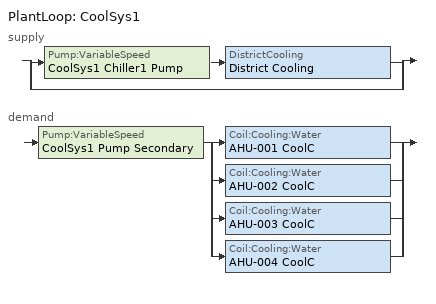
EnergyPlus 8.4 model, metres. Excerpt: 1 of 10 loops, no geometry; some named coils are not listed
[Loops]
PlantLoop 'CoolSys1'
 supply: split
  | Pump:VariableSpeed 'CoolSys1 Chiller1 Pump' > DistrictCooling 'District Cooling'
  | bypass
 demand: Pump:VariableSpeed 'CoolSys1 Pump Secondary' > split
  | Coil:Cooling:Water 'AHU-001 CoolC'
  | Coil:Cooling:Water 'AHU-002 CoolC'
  | Coil:Cooling:Water 'AHU-003 CoolC'
  | Coil:Cooling:Water 'AHU-004 CoolC'
[Sizing:Plant]
CoolSys1: Loop Type=Cooling; Design Loop Exit Temperature {C}=6.44; Loop Design Temperature Difference {deltaC}=7.45; Sizing Option=Coincident; Zone Timesteps in Averaging Window=1; Coincident Sizing Factor Mode=None
[Pump:VariableSpeed] Rated Flow Rate {m3/s}=autosize; Rated Pump Head {Pa}=134284; Rated Power Consumption {W}=autosize; Motor Efficiency=0.9; Fraction of Motor Inefficiencies to Fluid Stream=0; Coefficient 1 of the Part Load Performance Curve=0; Coefficient 2 of the Part Load Performance Curve=0.0205; Coefficient 3 of the Part Load Performance Curve=0.4101; Coefficient 4 of the Part Load Performance Curve=0.5753; Minimum Flow Rate {m3/s}=0; Pump Control Type=Intermittent
CoolSys1 Pump Secondary; CoolSys1 Chiller1 Pump
[DistrictCooling]
District Cooling: Nominal Capacity {W}=100000000
[PlantLoop]
CoolSys1: Fluid Type=WATER; Plant Equipment Operation Scheme=CoolSys1 Loop Operation Scheme List; Maximum Loop Temperature {C}=30; Minimum Loop Temperature {C}=1; Maximum Loop Flow Rate {m3/s}=autosize; Minimum Loop Flow Rate {m3/s}=0; Load Distribution Scheme=SequentialLoad
[PlantEquipmentList]
CoolSys1 Equipment List 1: District Cooling
[PlantEquipmentOperation:CoolingLoad]
CoolSys1 Operation Scheme: Load Range 1 Lower Limit {W}=0; Load Range 1 Upper Limit {W}=200000; Range 1 Equipment List=CoolSys1 Equipment List 1
[PlantEquipmentOperationSchemes]
CoolSys1 Loop Operation Scheme List: Control Scheme 1=CoolSys1 Operation Scheme; Control Scheme 1 Schedule=PlantOnSched
[EnergyManagementSystem:OutputVariable] Type of Data in Variable=Averaged; Update Frequency=SystemTimestep
Name | EMS Variable | EMS Program or Subroutine
COOL_TSTAT3 | COOL_TSTAT3 | DutyCycle
DutyCycleNumber | DutyCycleNumActuator | DutyCycleCount
currentMinuteV | currentMinuteV
currentHourV | currentHourV
currentDayOfMonthV | currentDayOfMonthV
currentMonthV | currentMonthV
[EnergyManagementSystem:TrendVariable]
DutyCycleTrend: EMS Variable=DutyCycleNumSensor; Number of Timesteps to be Logged=3
[ExternalInterface:Schedule]
Name | Initial Value
Af102 | 1
Af118; Af119; Af120; Af123a; Af127a; Af127b; Af129; Af136; Af133; Af143; Af150; Afcorridor; Af104; Af105; Af107; Af108; Af112; Af116 | 0
Af123b; Af131; Af142; Afrestroom | 0.1
[AvailabilityManager:Scheduled] Schedule=ALWAYS ON
AHU-005 Availability; FCU-003 Availability
[AvailabilityManager:NightCycle] Applicability Schedule=ALWAYS ON; Fan Schedule=HVACOperationSchd; Thermostat Tolerance {deltaC}=1; Cycling Run Time {s}=1800
Name | Control Type
FCU-001 Availability Manager; FCU-002 Availability Manager; AHU-005 Availability Manager | CycleOnAny
AHU-001 Availability Manager; AHU-002 Availability Manager; AHU-003 Availability Manager; AHU-004 Availability Manager | StayOff
[SetpointManager:Scheduled] Control Variable=Temperature; Schedule=CW-Loop-Temp-Schedule
Name | Setpoint Node or NodeList
CoolSys1 Loop Setpoint Manager | CoolSys1 Supply Outlet Node
CoolSys1 Loop Plant Demand Inlet Setpoint Manager | CoolSys1 Demand Inlet Node
[Schedule:Compact]
HVACOperationSchd: Through: 12/31, For: Weekdays, Until: 06:00, 0, Until: 18:00, 1, Until: 24:00, 0, For: SummerDesignDay, Until: 05:00, 0, Until: 18:00, 1, Until: 24:00, 0, For: WinterDesignDay, Until: 05:00, 0, Until: 18:00, 1, Until: 24:00, 0, For: Saturday Sunday Holidays AllOtherDays, Until: 24:00, 0
CW-Loop-Temp-Schedule: Through: 12/31, For: AllDays, Until: 24:00, 6.44
PlantOnSched: Through: 12/31, For: AllDays, Until: 24:00, 1
[Schedule:Constant]
ALWAYS ON: Any Number, 1
